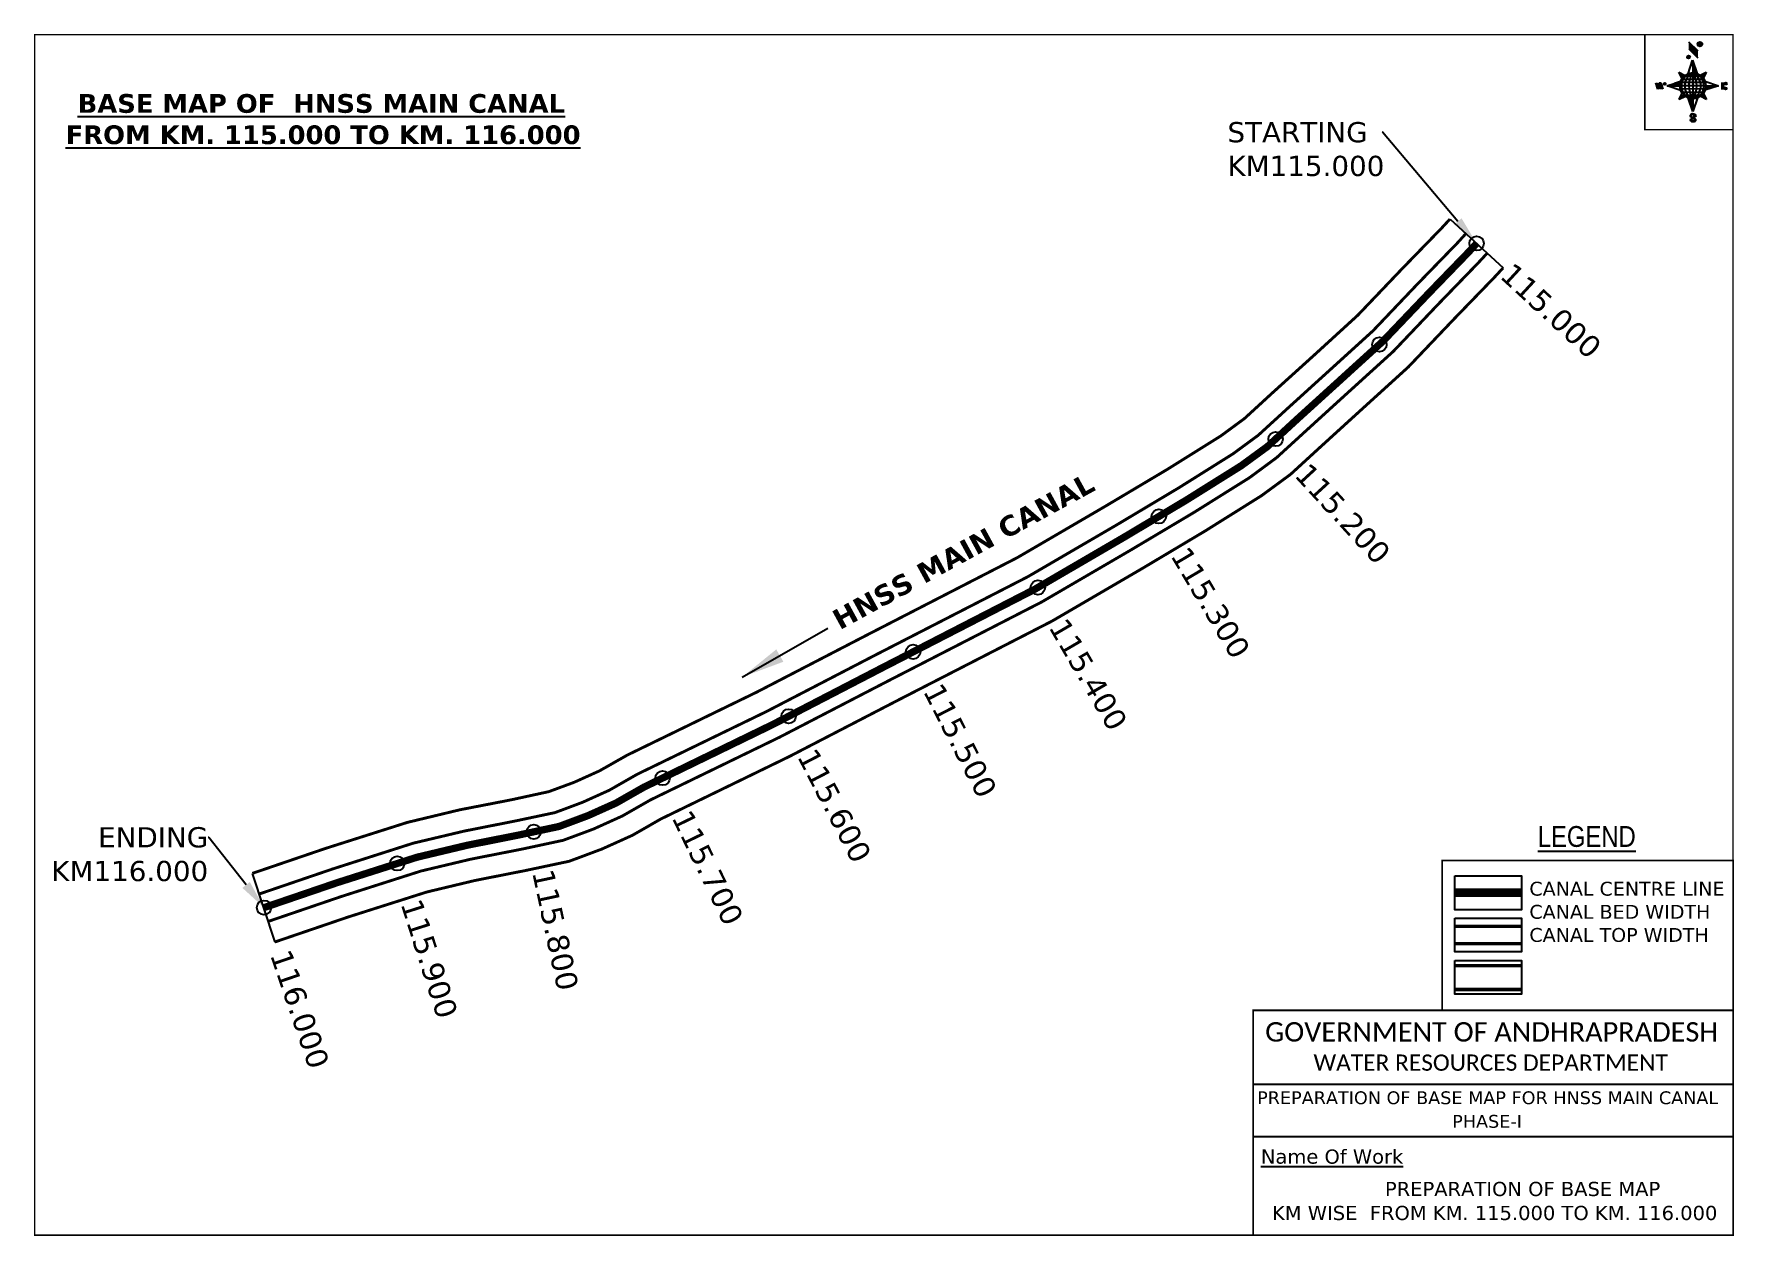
# Model space of a CAD drawing. Header units: inches. Extents: x 767864 to 769041, y 1706300 to 1707132.
import ezdxf
from ezdxf import colors
from ezdxf.entities.mleader import LeaderData, LeaderLine
from ezdxf.enums import TextEntityAlignment as Align
from ezdxf.math import Vec2, Vec3

# ---------------------------------------------------------------- set-up
doc = ezdxf.new("R2010")
doc.units = ezdxf.units.IN
doc.header["$MEASUREMENT"] = 0
doc.header["$PDMODE"] = 32
doc.header["$PDSIZE"] = 10
doc.linetypes.add('HIDDEN2', pattern=[0.1875, 0.125, -0.0625])
for name, color, linetype in [('AQUADUCT', 1, 'Continuous'), ('bord', 1, 'Continuous'), ('CANAL1', 1, 'Continuous'), ('CSMark', 72, 'Continuous'), ('DCBMS', 232, 'Continuous'), ('PAGE', 7, 'Continuous'), ('TEXT', 7, 'Continuous')]:
    doc.layers.add(name, color=color, linetype=linetype)
doc.styles.add('ARIALN', font='ARIALN_1.TTF')
doc.styles.get("Standard").update_dxf_attribs({"font": 'verdana_0.ttf'})
doc.dimstyles.get("Standard").update_dxf_attribs({"dimtxt": 0.18, "dimasz": 0.18, "dimexe": 0.18, "dimexo": 0.0625, "dimgap": 0.09, "dimtad": 0, "dimtih": 1, "dimtoh": 1, "dimdec": 4, "dimzin": 0, "dimdsep": 46, "dimtxsty": 'Standard', "dimcen": 0.09, "dimadec": 0, "dimazin": 0, "dimtfac": 1, "dimtdec": 4, "dimtofl": 0, "dimtmove": 0, "dimatfit": 3, "dimfxl": 0, "dimtolj": 1, "dimtzin": 0, "dimarcsym": 0})
pattern_1 = [(267.297113149, (-8720374.938, 50637915.138), (10.5367255337, -0.497431438), [])]
pattern_2 = [(357.297113149, (-8720374.938, 50637915.138), (0.497431438, 10.5367255337), [])]

# ---------------------------------------------------------------- blocks, each defined once
blk = doc.blocks.new('*X16')
at = {"color": 0, "linetype": 'Continuous'}
for p, q in [((6321.6, 240.5), (6322.3, 241.2)), ((6321.6, 240.3), (6322.3, 241)), ((6321.6, 240.1), (6322.3, 240.8)), ((6321.6, 239.9), (6322.4, 240.7)), ((6321.6, 239.8), (6322.4, 240.6)), ((6321.6, 239.6), (6322.5, 240.5)), ((6321.6, 239.4), (6322.5, 240.3)), ((6321.6, 239.2), (6322.6, 240.2)), ((6321.7, 239.1), (6322.6, 240.1)), ((6321.8, 240.8), (6322.4, 241.4)), ((6321.8, 239), (6322.7, 240)), ((6321.8, 239), (6322.8, 239.9)), ((6321.9, 238.9), (6322.9, 239.8)), ((6322, 238.8), (6323, 239.7)), ((6322.1, 241.3), (6322.4, 241.6)), ((6322.1, 238.7), (6323.1, 239.6)), ((6322.2, 238.6), (6323.1, 239.6)), ((6322.3, 238.5), (6323.2, 239.5)), ((6322.4, 238.5), (6323.3, 239.4)), ((6322.5, 238.4), (6323.4, 239.3)), ((6322.7, 238.4), (6323.6, 239.3)), ((6322.8, 238.3), (6323.7, 239.2)), ((6322.9, 238.3), (6323.8, 239.1)), ((6323.1, 238.2), (6323.9, 239.1)), ((6323.2, 238.2), (6324, 239)), ((6323.3, 238.2), (6324.2, 239)), ((6323.5, 238.1), (6324.3, 238.9)), ((6323.7, 238.1), (6324.4, 238.9)), ((6323.8, 238.1), (6324.6, 238.8)), ((6324.1, 238.2), (6324.7, 238.8)), ((6324.3, 238.3), (6324.9, 238.8)), ((6324.6, 238.3), (6325.1, 238.8)), ((6324.8, 238.4), (6325.2, 238.8)), ((6325.1, 238.5), (6325.4, 238.8)), ((6325.4, 238.6), (6325.6, 238.8))]:
    blk.add_line(p, q, dxfattribs=at)
blk = doc.blocks.new('*X15')
at = {"color": 0, "linetype": 'Continuous'}
for p, q in [((6324.4, 240.3), (6324.5, 240.4)), ((6324.6, 240.3), (6324.8, 240.5)), ((6324.7, 240.2), (6325, 240.5)), ((6324.8, 240.2), (6325.2, 240.6)), ((6325, 240.1), (6325.5, 240.6)), ((6325.1, 240.1), (6325.6, 240.6)), ((6325.2, 240), (6325.8, 240.6)), ((6325.3, 240), (6326, 240.6)), ((6325.4, 239.9), (6326.1, 240.6)), ((6325.5, 239.8), (6326.2, 240.5)), ((6325.6, 239.8), (6326.3, 240.5)), ((6325.7, 239.7), (6326.5, 240.4)), ((6325.9, 239.6), (6326.6, 240.3)), ((6326, 239.5), (6326.7, 240.3)), ((6326, 239.4), (6326.8, 240.2)), ((6326.1, 239.3), (6327, 240.2)), ((6326.2, 239.3), (6327.1, 240.1)), ((6326.3, 239.2), (6327.1, 240)), ((6326.4, 239.1), (6327.2, 239.9)), ((6326.5, 239), (6327.3, 239.8)), ((6326.5, 238.9), (6327.4, 239.7)), ((6326.6, 238.8), (6327.5, 239.6)), ((6326.7, 238.7), (6327.5, 239.5)), ((6326.8, 238.6), (6327.6, 239.4)), ((6326.8, 238.5), (6327.7, 239.3)), ((6326.8, 236.5), (6327.4, 237)), ((6326.9, 238.3), (6327.8, 239.2)), ((6326.9, 238.2), (6327.9, 239.1)), ((6326.9, 236.8), (6327.6, 237.4)), ((6327, 238.1), (6327.8, 239)), ((6327, 237.9), (6327.8, 238.8)), ((6327, 237.8), (6327.8, 238.6)), ((6327, 237.6), (6327.8, 238.4)), ((6327, 237.4), (6327.8, 238.2)), ((6327, 237.3), (6327.8, 238)), ((6327, 237.1), (6327.8, 237.9))]:
    blk.add_line(p, q, dxfattribs=at)
blk = doc.blocks.new('H')
at = {"layer": 'bord', "extrusion": (0.000427885, 0.004792, 0.999988)}
h = blk.add_hatch(dxfattribs=at)
h.set_pattern_fill('LINE', color=8, scale=84.387686, angle=-2.7029, style=0)
h.set_pattern_definition(pattern_2)
h.paths.add_polyline_path([(-492, 786, -0.090992), (-448, 775), (-486, 912)])
h = blk.add_hatch(dxfattribs=at)
h.set_pattern_fill('LINE', color=8, scale=84.387686, angle=-92.7029, style=0)
h.set_pattern_definition(pattern_1)
h.paths.add_polyline_path([(-625, 665, -0.090992), (-615, 710), (-751, 671)])
h = blk.add_hatch(dxfattribs=at)
h.set_pattern_fill('LINE', color=8, scale=84.387686, angle=-2.7029, style=0)
h.set_pattern_definition(pattern_2)
h.paths.add_polyline_path([(-504, 533, -0.090992), (-549, 543), (-510, 406)])
h = blk.add_hatch(dxfattribs=at)
h.set_pattern_fill('LINE', color=8, scale=84.387686, angle=-92.7029, style=0)
h.set_pattern_definition(pattern_1)
h.paths.add_polyline_path([(-246, 647), (-372, 653, -0.090992), (-382, 609)])
for p, q in [((-519, 1020, -1217), (-435, 927, -1216)), ((-516, 1087, -1217), (-432, 994, -1217)), ((-538, 774, -1216), (-487, 906, -1216)), ((-487, 906, -1216), (-493, 780, -1216)), ((-487, 906, -1216), (-448, 769, -1216)), ((-865, 701, -1215), (-847, 638, -1215)), ((-847, 700, -1215), (-829, 637, -1215)), ((-829, 699, -1215), (-811, 636, -1215)), ((-829, 699, -1215), (-811, 698, -1215)), ((-811, 698, -1215), (-794, 635, -1215)), ((-752, 665, -1215), (-615, 704, -1215)), ((-627, 794, -1216), (-567, 760, -1216)), ((-627, 794, -1216), (-584, 747, -1215)), ((-599, 731, -1215), (-627, 794, -1216)), ((-421, 753, -1216), (-359, 781, -1216)), ((-359, 781, -1216), (-405, 739, -1216)), ((-359, 781, -1216), (-392, 721, -1215)), ((-379, 693, -1215), (-246, 641, -1215)), ((-213, 669, -1215), (-217, 601, -1215)), ((-752, 665, -1215), (-625, 659, -1215)), ((-619, 614, -1215), (-752, 665, -1215)), ((-639, 526, -1214), (-606, 585, -1215)), ((-639, 526, -1214), (-593, 568, -1215)), ((-577, 553, -1215), (-639, 526, -1214)), ((-511, 400, -1214), (-549, 537, -1214)), ((-460, 533, -1215), (-511, 400, -1214)), ((-505, 527, -1214), (-511, 400, -1214)), ((-371, 513, -1214), (-431, 546, -1215)), ((-371, 513, -1214), (-414, 560, -1215)), ((-399, 576, -1215), (-371, 513, -1214)), ((-246, 641, -1215), (-383, 603, -1215)), ((-373, 647, -1215), (-246, 641, -1215)), ((-197, 600, -1215), (-194, 668, -1215))]:
    blk.add_line(p, q, dxfattribs=at)
at = {"layer": 'bord', "color": 8, "linetype": 'ByBlock', "extrusion": (0.000427885, 0.004792, 0.999988)}
for p, q in [((-375, 679, -1215), (-620, 691, -1215)), ((-386, 711, -1215), (-605, 722, -1215)), ((-411, 744, -1216), (-578, 752, -1216)), ((-493, 780, -1216), (-505, 527, -1214)), ((-373, 647, -1215), (-625, 659, -1215)), ((-378, 616, -1215), (-623, 628, -1215)), ((-392, 585, -1215), (-611, 595, -1215)), ((-420, 555, -1215), (-587, 562, -1215))]:
    blk.add_line(p, q, dxfattribs=at)
at = {"layer": 'bord', "extrusion": (0.000427885, 0.004792, 0.999988), "elevation": -1212}
for points, const_width in [([(-522, 960), (-516, 1093)], 1.61), ([(-434, 933), (-428, 1066)], 1.61), ([(-870, 707), (-846, 706)], 0.642), ([(-829, 643), (-821, 678)], 0.642), ([(-793, 641), (-782, 694)], 0.642), ([(-223, 676), (-174, 673)], 0.706), ([(-829, 643), (-855, 644)], 0.642), ([(-811, 642), (-784, 641)], 0.642), ([(-177, 605), (-226, 607)], 0.706), ([(-195, 645), (-185, 644)], 0.706)]:
    blk.add_lwpolyline(points, dxfattribs=dict(at, const_width=const_width))
for points, const_width in [([(-414, 1073, 1), (-398, 1058, 1)], 22.3), ([(-530, 950, 1), (-520, 939, 1)], 14.8), ([(-776, 697, 1), (-769, 690, 1)], 8.9), ([(-180, 618, 1), (-173, 611, 1)], 9.79), ([(-178, 667, 1), (-171, 660, 1)], 9.79), ([(-490, 362, 1), (-498, 369, 1)], 11.1), ([(-525, 322, 1), (-533, 329, 1)], 11.1)]:
    blk.add_lwpolyline(points, format="xyb", close=True, dxfattribs=dict(at, const_width=const_width))
for points in [[(-537, 317), (-531, 310), (-520, 307), (-505, 307), (-494, 310), (-486, 318), (-487, 326), (-491, 333), (-494, 336), (-503, 341), (-522, 347), (-530, 352), (-534, 355), (-537, 363), (-537, 373), (-530, 381), (-520, 384), (-504, 384), (-493, 380), (-487, 373)], [(-522, 348), (-526, 354), (-528, 361), (-528, 371), (-526, 375), (-521, 381), (-515, 384)], [(-505, 307), (-499, 312), (-497, 319), (-497, 327), (-501, 335), (-509, 343)]]:
    blk.add_lwpolyline(points, dxfattribs=at)
at = {"layer": 'bord', "extrusion": (0.000427885, 0.004792, 0.999988)}
for centre, radius in [((-406, 1065, -1212), 22.3), ((-525, 944, -1212), 14.8), ((-773, 694, -1212), 8.9), ((-498, 659, -1212), 127), ((-177, 615, -1212), 9.79), ((-174, 663, -1212), 9.79), ((-494, 365, -1212), 11.1), ((-529, 325, -1212), 11.1)]:
    blk.add_circle(centre, radius, dxfattribs=at)
at = {"layer": 'bord', "color": 8, "linetype": 'ByBlock', "extrusion": (0.000427885, 0.004792, 0.999988)}
for centre, radius, start, end in [((-482, 658, -1212), 128, 94.9254, 259.6691), ((-437, 656, -1212), 141, 113.2864, 241.308), ((-316, 651, -1212), 222, 142.5892, 212.0053), ((-560, 662, -1212), 141, 293.2864, 61.308), ((-681, 668, -1212), 222, 322.5892, 32.0053), ((-515, 660, -1212), 128, 274.9254, 79.6691)]:
    blk.add_arc(centre, radius, start, end, dxfattribs=at)
at = {"layer": 'bord', "extrusion": (0.000427885, 0.004792, 0.999988)}
for points in [[(-516, 1093, -1212), (-431, 1000, -1212), (-519, 1026, -1212), (-434, 933, -1212)], [(-864, 707, -1212), (-846, 706, -1212), (-846, 644, -1212), (-829, 643, -1212)], [(-829, 705, -1212), (-811, 704, -1212), (-811, 642, -1212), (-793, 641, -1212)], [(-193, 674, -1212), (-197, 606, -1212), (-213, 675, -1212), (-216, 607, -1212)]]:
    blk.add_solid(points, dxfattribs=at)
at = {"layer": 'bord', "extrusion": (0.000427885, 0.004792, 0.999988), "xscale": 7.977342409717546, "yscale": 7.977342408231451, "zscale": 7.977342408476333, "rotation": 138.0840426661453}
for name, p in [('*X15', (38301, -31929, -1212)), ('*X16', (38314, -31951, -1212))]:
    blk.add_blockref(name, p, dxfattribs=at)

msp = doc.modelspace()

# ---------------------------------------------------------------- linework, layer by layer
at = {"color": 3}
for p in [(768862.6, 1706987), (768795.3, 1706917), (768723.5, 1706851.6), (768642.7, 1706798), (768559, 1706748.8), (768472.7, 1706704.3), (768386.5, 1706659.7), (768299.3, 1706616.9), (768210.2, 1706579.7), (768115.7, 1706557.8), (768023.5, 1706527.2)]:
    msp.add_point(p, dxfattribs=at)
at = {"layer": 'CANAL1', "color": 200, "const_width": 2}
for points in [[(768844.2, 1707003.9), (768838.4, 1706997.6), (768811, 1706969.4), (768780.4, 1706937.3), (768749.9, 1706909.4), (768721.6, 1706883.8), (768702, 1706865.8), (768685.7, 1706853.8), (768648.6, 1706830.6), (768605.6, 1706805), (768544.8, 1706769.5), (768440.5, 1706715.8), (768364.5, 1706676.4), (768274.7, 1706632.7), (768255.7, 1706621.9), (768238.2, 1706614), (768220.6, 1706607.5), (768194.4, 1706601.8), (768158.9, 1706594.9), (768122.7, 1706586.2), (768066.1, 1706568.2), (768015.4, 1706550.9)], [(768880.9, 1706970), (768874.7, 1706963.3), (768847.1, 1706934.8), (768815.4, 1706901.5), (768783.5, 1706872.5), (768755.3, 1706846.8), (768733.8, 1706827.1), (768713.8, 1706812.4), (768674.7, 1706787.9), (768631.1, 1706761.9), (768568.9, 1706725.6), (768463.4, 1706671.4), (768387, 1706631.8), (768298, 1706588.5), (768278.5, 1706577.3), (768257.2, 1706567.7), (768234.7, 1706559.3), (768204.5, 1706552.9), (768169.5, 1706546), (768136.1, 1706538), (768081.7, 1706520.7), (768031, 1706503.4)]]:
    msp.add_lwpolyline(points, dxfattribs=at)
at = {"layer": 'CANAL1', "color": 5, "const_width": 2}
for points in [[(768855.2, 1706993.8), (768849.3, 1706987.3), (768821.8, 1706959), (768790.9, 1706926.5), (768760, 1706898.4), (768731.7, 1706872.7), (768711.5, 1706854.2), (768694.1, 1706841.4), (768656.5, 1706817.8), (768613.3, 1706792), (768552.1, 1706756.3), (768447.4, 1706702.5), (768371.3, 1706663), (768281.7, 1706619.5), (768262.5, 1706608.5), (768243.9, 1706600.1), (768224.9, 1706593), (768197.5, 1706587.2), (768162.1, 1706580.2), (768126.7, 1706571.8), (768070.8, 1706553.9), (768020.1, 1706536.6)], [(768026.3, 1706517.6), (768077, 1706534.9), (768132, 1706552.5), (768166.4, 1706560.7), (768201.5, 1706567.6), (768230.5, 1706573.8), (768251.5, 1706581.6), (768271.6, 1706590.7), (768291, 1706601.8), (768380.3, 1706645.2), (768456.5, 1706684.7), (768561.7, 1706738.8), (768623.4, 1706774.8), (768666.9, 1706800.7), (768705.4, 1706824.8), (768724.2, 1706838.7), (768745.2, 1706857.9), (768773.4, 1706883.6), (768804.9, 1706912.2), (768836.3, 1706945.2), (768863.8, 1706973.6), (768869.9, 1706980.2)]]:
    msp.add_lwpolyline(points, dxfattribs=at)
at = {"layer": 'CANAL1', "color": 1, "linetype": 'HIDDEN2', "ltscale": 100, "const_width": 5}
msp.add_lwpolyline([(768862.6, 1706987), (768856.6, 1706980.5), (768829.1, 1706952.1), (768797.9, 1706919.4), (768766.7, 1706891), (768738.4, 1706865.3), (768717.9, 1706846.4), (768699.7, 1706833.1), (768661.7, 1706809.3), (768618.3, 1706783.4), (768556.9, 1706747.6), (768452, 1706693.6), (768375.8, 1706654.1), (768286.4, 1706610.6), (768267.1, 1706599.6), (768247.7, 1706590.9), (768227.7, 1706583.4), (768199.5, 1706577.4), (768164.2, 1706570.4), (768129.4, 1706562.1), (768073.9, 1706544.4), (768023.2, 1706527.1)], dxfattribs=at)
at = {"layer": 'CANAL1', "color": 1, "linetype": 'HIDDEN2', "ltscale": 100, "const_width": 6, "elevation": -0.4}
msp.add_lwpolyline([(768893.7, 1706537.5), (768847.6, 1706537.5)], dxfattribs=at)
at = {"layer": 'CANAL1', "color": 5, "const_width": 2.4, "elevation": -0.4}
for points in [[(768893.7, 1706514.2), (768847.6, 1706514.2)], [(768893.7, 1706502.2), (768847.6, 1706502.2)]]:
    msp.add_lwpolyline(points, dxfattribs=at)
at = {"layer": 'CANAL1', "color": 200, "const_width": 2.4, "elevation": -0.4}
for points in [[(768893.7, 1706487), (768847.6, 1706487)], [(768893.7, 1706470.5), (768847.6, 1706470.5)]]:
    msp.add_lwpolyline(points, dxfattribs=at)
at = {"layer": 'DCBMS'}
msp.add_lwpolyline([(768844.2, 1707003.9), (768880.9, 1706970)], dxfattribs=at)
at = {"layer": 'PAGE', "const_width": 1}
msp.add_lwpolyline([(767864.8, 1706300.5), (769040.1, 1706300.5), (769040.1, 1707131.5), (767864.8, 1707131.5), (767864.8, 1706300.5)], dxfattribs=at)
at = {"layer": 'PAGE'}
for points, const_width in [([(769040.1, 1707131.5), (768979, 1707131.5), (768979, 1707065.7), (769040.1, 1707065.7)], 1), ([(769040.1, 1706456.1), (768838.8, 1706456.1), (768838.8, 1706559.9), (769040.1, 1706559.9)], 1.2), ([(768708, 1706456.1), (769040.1, 1706456.1), (769040.1, 1706300.5), (768708, 1706300.5)], 1.2)]:
    msp.add_lwpolyline(points, close=True, dxfattribs=dict(at, const_width=const_width))
at = {"layer": 'PAGE', "elevation": -0.4}
for points in [[(768847.6, 1706549.3), (768893.7, 1706549.3), (768893.7, 1706525.7), (768847.6, 1706525.7)], [(768847.6, 1706520), (768893.7, 1706520), (768893.7, 1706496.5), (768847.6, 1706496.5)], [(768847.6, 1706490.7), (768893.7, 1706490.7), (768893.7, 1706467.2), (768847.6, 1706467.2)]]:
    msp.add_lwpolyline(points, close=True, dxfattribs=at)
at = {"layer": 'PAGE'}
for points in [[(768708, 1706405.1), (769040.1, 1706405.1)], [(768708, 1706368.8), (769040.1, 1706368.8)]]:
    msp.add_lwpolyline(points, dxfattribs=at)

# ---------------------------------------------------------------- block references
at = {"layer": 'AQUADUCT', "color": 1, "xscale": 0.0703495379661093, "yscale": 0.07034953800030053, "zscale": 0.07034953795990817, "rotation": 3.078330607406165}
msp.add_blockref('H', (769049.7, 1707052.1, 85.4), dxfattribs=at)

# ---------------------------------------------------------------- texts
at = {"layer": 'CANAL1', "insert": (768414.4, 1706731), "char_height": 14, "width": 205.129, "attachment_point": 1, "rotation": 28.7089}
msp.add_mtext('\\pi0.96322;{\\fVerdana|b1|i0|c0|p34;HNSS MAIN CANAL}', dxfattribs=at)
at = {"layer": 'CSMark', "color": 1}
for s, rotation, p in [('115.000', 317.3263, (768882.9, 1706969.3)), ('115.200', 312.5997, (768741.3, 1706831.3)), ('115.300', 300.8028, (768656.8, 1706774.9)), ('115.400', 300.2612, (768572.5, 1706725.4)), ('115.500', 297.2039, (768485.9, 1706680.7)), ('115.600', 297.4261, (768398.7, 1706635.6)), ('115.700', 295.9346, (768312, 1706593.1)), ('115.800', 282.0909, (768216.3, 1706553.4)), ('115.900', 287.7052, (768125, 1706532.4)), ('116.000', 288.8355, (768034.6, 1706497.2))]:
    msp.add_text(s, height=15, rotation=rotation, dxfattribs=at).set_placement(p, align=Align.MIDDLE_LEFT)
at = {"layer": 'PAGE', "extrusion": (0.000201441, 0.004807, 0.999988), "style": 'ARIALN'}
msp.add_text('%%ULEGEND', height=14.4, rotation=359.9999, dxfattribs=at).set_placement((768938.8, 1706556, 8358.1), align=Align.MIDDLE)
at = {"layer": 'PAGE', "extrusion": (0.000201441, 0.004807, 0.999988)}
for s, height, p in [('PREPARATION OF BASE MAP FOR HNSS MAIN CANAL', 8.878, (768710.7, 1706370.7, 8357.2)), ('%%UName Of Work', 9.822, (768713.3, 1706329.5, 8355.8))]:
    msp.add_text(s, height=height, rotation=359.9999, dxfattribs=at).set_placement(p)
for s, height, p in [('PHASE-I', 8.88, (768869.8, 1706358.8, 8357.1)), ('PREPARATION OF BASE MAP', 9.822, (768894.4, 1706312, 8355.9)), ('KM WISE  FROM KM. 115.000 TO KM. 116.000', 9.822, (768875.1, 1706295.4, 8355.9))]:
    msp.add_text(s, height=height, rotation=359.9999, dxfattribs=at).set_placement(p, align=Align.MIDDLE_CENTER)
at = {"layer": 'PAGE', "extrusion": (0.000201441, 0.004807, 0.999988), "attachment_point": 1, "text_direction": (1, -1e-06, -0.000201)}
for s, insert, char_height, width in [('CANAL CENTRE LINE CANAL BED WIDTH {\\H2.3741x; }CANAL TOP WIDTH{\\H1.9188x; }', (768899.1, 1706545.1, -0.4), 9.6, 168.926), ('\\pi3.5885;{\\fCalibri|b0|i0|c0|p34;\\H1.3333x;GOVERNMENT OF ANDHRAPRADESH\\P\\pi37.073;\\H0.83998x;WATER RESOURCES DEPARTMENT}', (768712.7, 1706447.9, -1.3), 10.059, 321.276)]:
    msp.add_mtext(s, dxfattribs=dict(at, insert=insert, char_height=char_height, width=width))
at = {"layer": 'TEXT', "color": 1, "insert": (767872.8, 1707090.4), "char_height": 13, "width": 379.826, "attachment_point": 1}
msp.add_mtext('\\pi21.755;{\\fVerdana|b1|i0|c0|p34;\\LBASE MAP OF  HNSS MAIN CANAL \\P\\pi13.452;FROM KM. 115.000 TO KM. 116.000}', dxfattribs=at)

# ---------------------------------------------------------------- leaders
at = {"layer": 'CANAL1'}
msp.add_leader([(768354.4, 1706686.8), (768413.7, 1706720.7)], dimstyle='Standard', override={"dimasz": 30, "dimgap": 0.09, "dimtad": 0}, dxfattribs=at)
at = {"layer": 'DCBMS', "color": 5}
ml = msp.add_multileader_mtext('Standard', dxfattribs=at)
ml.set_content('STARTING\\PKM115.000', color=5)
ml.set_leader_properties()
ml.build(insert=Vec2(0, 0))
ml.multileader.update_dxf_attribs({"dogleg_length": 0.36, "arrow_head_size": 20})
ctx = ml.context
ctx.base_point, ctx.char_height, ctx.arrow_head_size, ctx.landing_gap_size, ctx.plane_origin = Vec3(768690.1, 1707063.9), 14, 20, 0.09, Vec3(768837.1, 1707128.2)
notes = []
notes.append((ctx, [(0, (1, 1, 0), (768797.5, 1707063.9), (-1, 0), 0.36, [(0, [(768862.6, 1706987)], 0, [])])]))
ctx.mtext.insert, ctx.mtext.flow_direction = Vec3(768690.2, 1707071), 5
for ctx, leaders in notes:
    for number, flags, end, landing, length, lines in leaders:
        leader = LeaderData()
        leader.index, (leader.has_last_leader_line, leader.has_dogleg_vector, leader.attachment_direction) = number, flags
        leader.last_leader_point, leader.dogleg_vector, leader.dogleg_length = Vec3(end), Vec3(landing), length
        for number, points, colour, breaks in lines:
            line = LeaderLine()
            line.index, line.vertices, line.color, line.breaks = number, Vec3.list(points), colors.encode_raw_color(colour), breaks
            leader.lines.append(line)
        ctx.leaders.append(leader)

# ---------------------------------------------------------------- next in the draw order: leaders
ml = msp.add_multileader_mtext('Standard', dxfattribs=at)
ml.set_content('ENDING \\PKM116.000', color=5)
ml.set_leader_properties()
ml.build(insert=Vec2(0, 0))
ml.multileader.update_dxf_attribs({"dogleg_length": 0.36, "arrow_head_size": 20})
ctx = ml.context
ctx.base_point, ctx.char_height, ctx.arrow_head_size, ctx.landing_gap_size, ctx.plane_origin = Vec3(767878, 1706575.7), 14, 20, 0.09, Vec3(768041.9, 1706547.8)
ctx.text_align_type = 2
notes = []
notes.append((ctx, [(0, (1, 1, 0), (767985.3, 1706575.7), (-1, 0), 0.36, [(0, [(768023.5, 1706527.2)], 0, [])])]))
ctx.mtext.insert, ctx.mtext.width, ctx.mtext.alignment, ctx.mtext.flow_direction = Vec3(767984.9, 1706582.9), 108.896, 3, 5
ctx.mtext.has_bg_fill, ctx.mtext.bg_color, ctx.mtext.bg_scale_factor, ctx.mtext.bg_transparency, ctx.mtext.use_window_bg_color = 1, -1027028792, 1.5, 0, 1
for ctx, leaders in notes:
    for number, flags, end, landing, length, lines in leaders:
        leader = LeaderData()
        leader.index, (leader.has_last_leader_line, leader.has_dogleg_vector, leader.attachment_direction) = number, flags
        leader.last_leader_point, leader.dogleg_vector, leader.dogleg_length = Vec3(end), Vec3(landing), length
        for number, points, colour, breaks in lines:
            line = LeaderLine()
            line.index, line.vertices, line.color, line.breaks = number, Vec3.list(points), colors.encode_raw_color(colour), breaks
            leader.lines.append(line)
        ctx.leaders.append(leader)

# ---------------------------------------------------------------- next in the draw order: linework, layer by layer
at = {"layer": 'DCBMS'}
msp.add_lwpolyline([(768015.4, 1706550.9), (768031, 1706503.4)], dxfattribs=at)

doc.saveas('drawing.dxf')
